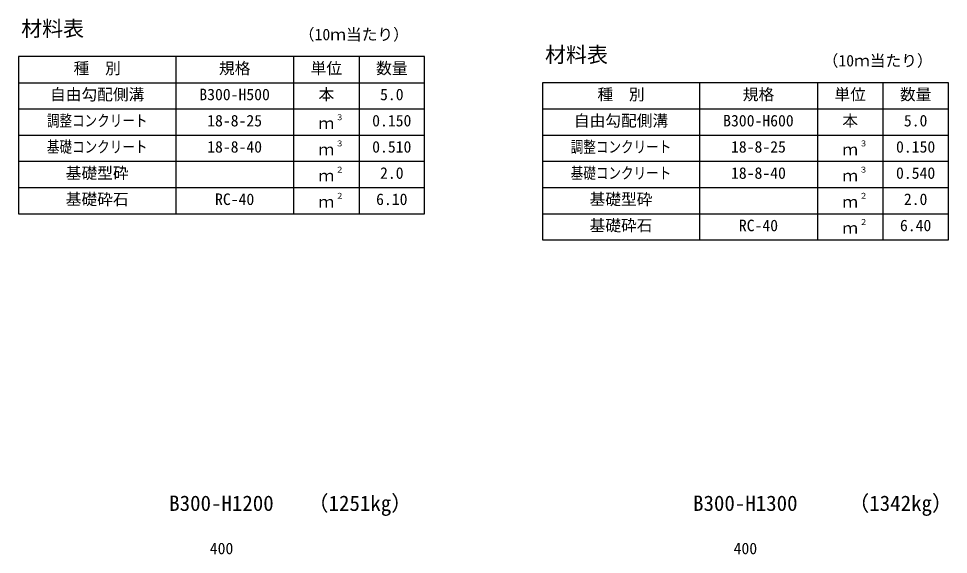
# Model space of a CAD drawing. Units: millimetres, scale not verified. Extents: x -16800 to 16800, y -5940 to 5940.
# Drawn here: x 5807 to 9357, y 85 to 2130 of the extents above; entities that cross this region are included whole.
import ezdxf
from ezdxf.enums import TextEntityAlignment as Align

# ---------------------------------------------------------------- set-up
doc = ezdxf.new("R2010")
doc.units = ezdxf.units.MM
doc.header["$LTSCALE"] = 20
for name, color, linetype, lineweight in [('0-0_DIM', 7, 'Continuous', 25), ('0-3_HYO', 3, 'Continuous', 25), ('0-4_HYO2', 4, 'Continuous', 25), ('0-6_TXT', 7, 'Continuous', 25)]:
    doc.layers.add(name, color=color, linetype=linetype, lineweight=lineweight)
doc.styles.add('ＭＳ ゴシック', font='')
doc.styles.get('ＭＳ ゴシック').set_extended_font_data('MS Gothic')

msp = doc.modelspace()

# ---------------------------------------------------------------- linework, layer by layer
at = {"layer": '0-3_HYO'}
for p, q in [((6406.78, 1985.55), (6406.78, 1385.55)), ((6856.78, 1985.55), (6856.78, 1385.55)), ((7106.78, 1985.55), (7106.78, 1385.55)), ((5806.78, 1885.55), (7356.78, 1885.55)), ((8406.78, 1885.55), (8406.78, 1285.55)), ((8856.78, 1885.55), (8856.78, 1285.55)), ((9106.78, 1885.55), (9106.78, 1285.55)), ((7806.78, 1785.55), (9356.78, 1785.55))]:
    msp.add_line(p, q, dxfattribs=at)
for points in [[(5806.78, 1385.55), (7356.78, 1385.55), (7356.78, 1985.55), (5806.78, 1985.55)], [(7806.78, 1285.55), (9356.78, 1285.55), (9356.78, 1885.55), (7806.78, 1885.55)]]:
    msp.add_lwpolyline(points, close=True, dxfattribs=at)
at = {"layer": '0-4_HYO2'}
for p, q in [((5806.78, 1785.55), (7356.78, 1785.55)), ((5806.78, 1685.55), (7356.78, 1685.55)), ((7806.78, 1685.55), (9356.78, 1685.55)), ((5806.78, 1585.55), (7356.78, 1585.55)), ((7806.78, 1585.55), (9356.78, 1585.55)), ((5806.78, 1485.55), (7356.78, 1485.55)), ((7806.78, 1485.55), (9356.78, 1485.55)), ((7806.78, 1385.55), (9356.78, 1385.55))]:
    msp.add_line(p, q, dxfattribs=at)

# ---------------------------------------------------------------- texts
at = {"layer": '0-0_DIM', "style": 'ＭＳ ゴシック'}
for p in [(6536.78, 72.4), (8536.78, 72.4)]:
    msp.add_text('400', height=43.99, dxfattribs=at).set_placement(p, align=Align.BOTTOM_LEFT)
at = {"layer": '0-6_TXT', "style": 'ＭＳ ゴシック'}
for s, height, p in [('材料表', 58.65, (5816.78, 2045.55)), ('（10ｍ当たり）', 43.99, (6876.78, 2034.55)), ('材料表', 58.65, (7816.78, 1945.55)), ('（10ｍ当たり）', 43.99, (8876.78, 1934.55)), ('種\u3000別', 43.99, (6016.78, 1905.55)), ('規格', 43.99, (6571.78, 1905.55)), ('単位', 43.99, (6921.78, 1905.55)), ('数量', 43.99, (7171.78, 1905.55)), ('自由勾配側溝', 43.99, (5926.78, 1805.55)), ('B300-H500', 43.99, (6496.78, 1805.55)), ('本', 43.99, (6951.78, 1805.55)), ('5.0', 43.99, (7186.78, 1805.55)), ('種\u3000別', 43.99, (8016.78, 1805.55)), ('規格', 43.99, (8571.78, 1805.55)), ('単位', 43.99, (8921.78, 1805.55)), ('数量', 43.99, (9171.78, 1805.55)), ('18-8-25', 43.99, (6526.78, 1705.55)), ('ｍ', 43.99, (6951.78, 1695.55)), ('３', 21.99, (7017.32, 1735.92)), ('0.150', 43.99, (7156.78, 1705.55)), ('自由勾配側溝', 43.99, (7926.78, 1705.55)), ('B300-H600', 43.99, (8496.78, 1705.55)), ('本', 43.99, (8951.78, 1705.55)), ('5.0', 43.99, (9186.78, 1705.55)), ('18-8-40', 43.99, (6526.78, 1605.55)), ('ｍ', 43.99, (6951.78, 1595.55)), ('３', 21.99, (7017.32, 1635.92)), ('0.510', 43.99, (7156.78, 1605.55)), ('18-8-25', 43.99, (8526.78, 1605.55)), ('ｍ', 43.99, (8951.78, 1595.55)), ('３', 21.99, (9017.32, 1635.92)), ('0.150', 43.99, (9156.78, 1605.55)), ('基礎型砕', 43.99, (5986.78, 1505.55)), ('２', 21.99, (7017.32, 1535.92)), ('2.0', 43.99, (7186.78, 1505.55)), ('18-8-40', 43.99, (8526.78, 1505.55)), ('３', 21.99, (9017.32, 1535.92)), ('0.540', 43.99, (9156.78, 1505.55)), ('ｍ', 43.99, (6951.78, 1495.55)), ('ｍ', 43.99, (8951.78, 1495.55)), ('基礎砕石', 43.99, (5986.78, 1405.55)), ('RC-40', 43.99, (6556.78, 1405.55)), ('２', 21.99, (7017.32, 1435.92)), ('6.10', 43.99, (7171.78, 1405.55)), ('基礎型砕', 43.99, (7986.78, 1405.55)), ('２', 21.99, (9017.32, 1435.92)), ('2.0', 43.99, (9186.78, 1405.55)), ('ｍ', 43.99, (6951.78, 1395.55)), ('ｍ', 43.99, (8951.78, 1395.55)), ('基礎砕石', 43.99, (7986.78, 1305.55)), ('RC-40', 43.99, (8556.78, 1305.55)), ('２', 21.99, (9017.32, 1335.92)), ('6.40', 43.99, (9171.78, 1305.55)), ('ｍ', 43.99, (8951.78, 1295.55)), ('B300-H1200', 58.65, (6381.78, 233.34)), ('（1251kg）', 58.65, (6910.15, 233.34)), ('B300-H1300', 58.65, (8381.78, 233.34)), ('（1342kg）', 58.65, (8974.62, 233.34))]:
    msp.add_text(s, height=height, dxfattribs=at).set_placement(p, align=Align.BOTTOM_LEFT)
at = {"layer": '0-6_TXT', "style": 'ＭＳ ゴシック', "width": 0.8}
for s, p in [('調整コンクリート', (5914.78, 1705.55)), ('基礎コンクリート', (5914.78, 1605.55)), ('調整コンクリート', (7914.78, 1605.55)), ('基礎コンクリート', (7914.78, 1505.55))]:
    msp.add_text(s, height=43.99, dxfattribs=at).set_placement(p, align=Align.BOTTOM_LEFT)

doc.saveas('drawing.dxf')
